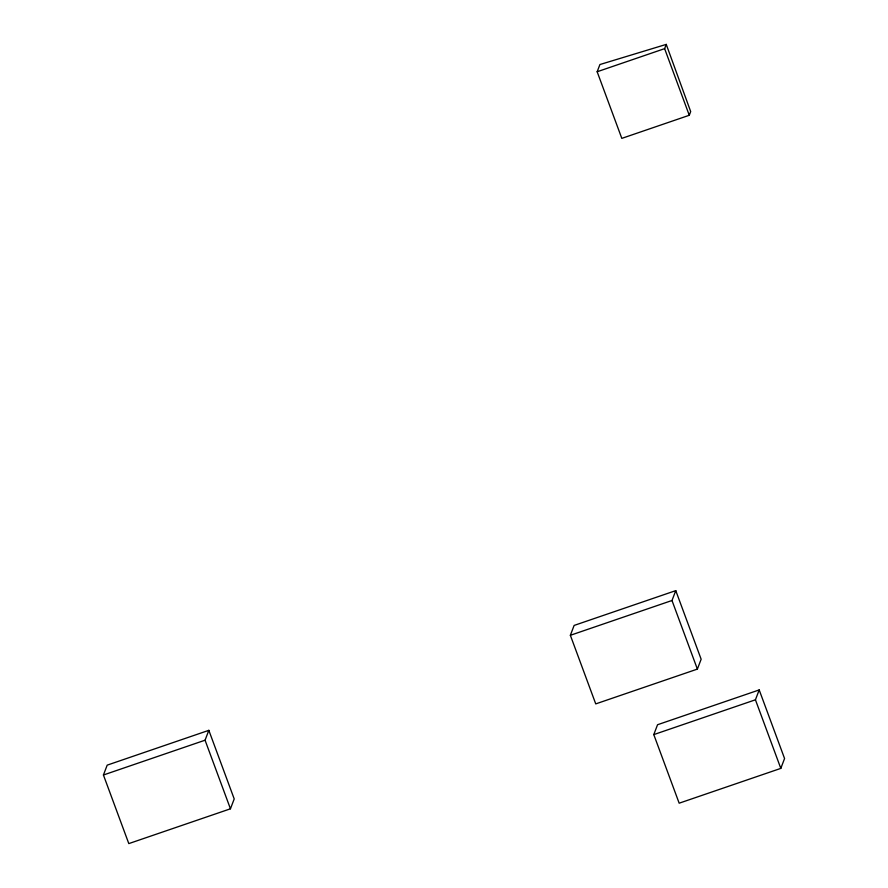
<?xml version="1.0" encoding="UTF-8"?>
<svg xmlns="http://www.w3.org/2000/svg" width="888" height="888" viewBox="0 0 888 888"><rect width="100%" height="100%" fill="white"/><g stroke="black" fill="none" stroke-linecap="round" stroke-linejoin="round"><path stroke-width="1.33" d="M103.43 775.002L107.193 765.145L208.835 730.336L234.21 798.934L230.447 808.802L128.804 843.6L103.43 775.002L205.061 740.204L208.835 730.336M597.158 71.75L599.922 64.535L666.255 44.4L690.686 111.588L689.277 115.273L621.811 138.373L597.158 71.75L664.624 48.651L666.255 44.4M570.362 635.297L574.125 625.43L675.768 590.631L701.143 659.229L697.38 669.097L595.737 703.895L570.362 635.297L671.994 600.499L675.768 590.631M653.79 734.598L657.553 724.73L759.196 689.932L784.57 758.53L780.807 768.386L679.165 803.196L653.79 734.598L755.433 699.8L759.196 689.932M664.624 48.651L689.277 115.273M755.433 699.8L780.807 768.386M671.994 600.499L697.38 669.097M205.061 740.204L230.447 808.802"/></g></svg>
